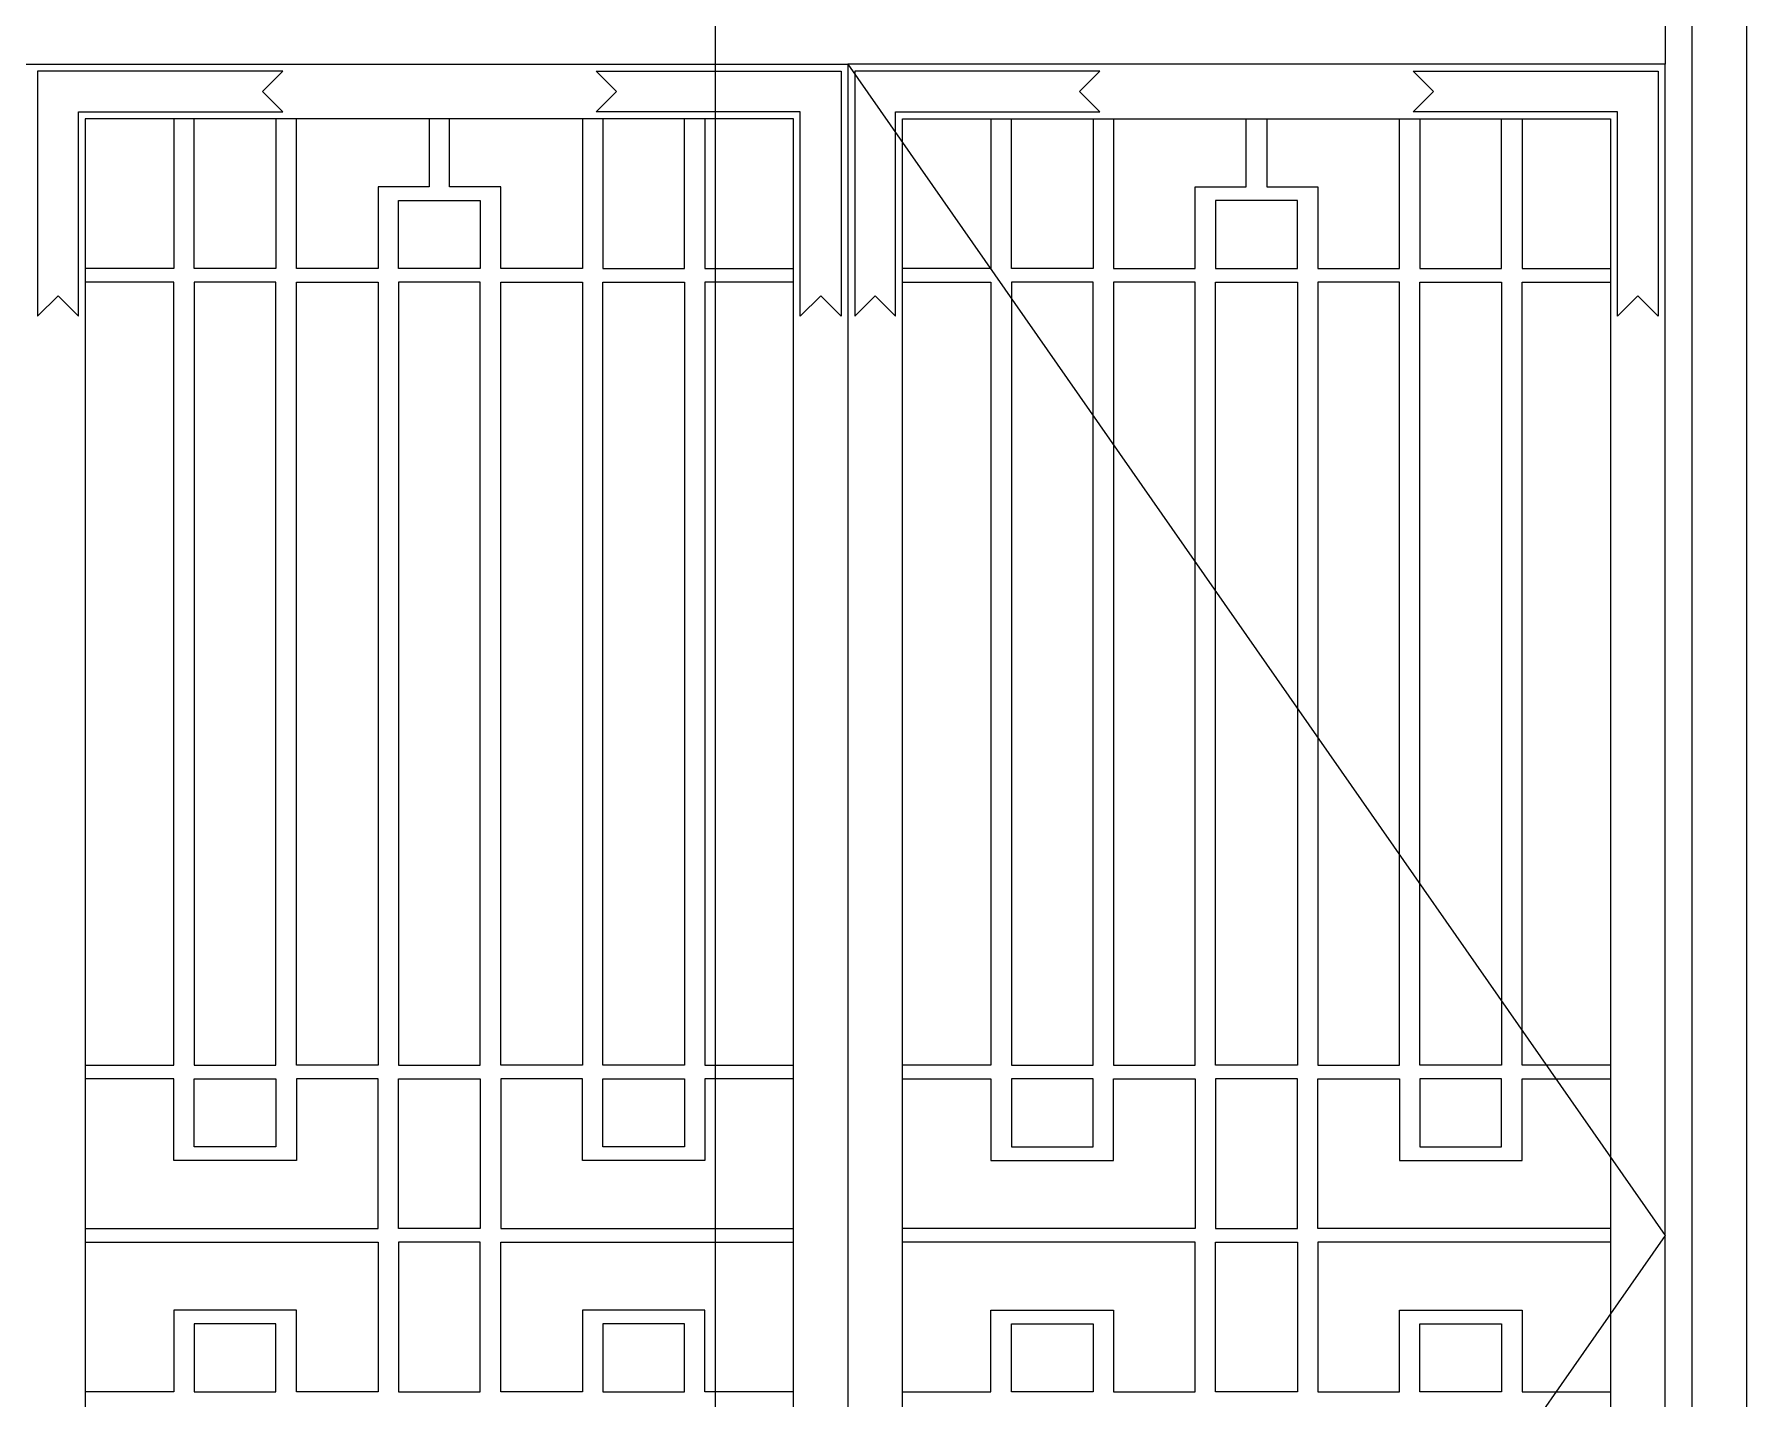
# Model space of a CAD drawing. Header units: metres. Extents: x 289 to 5205, y 117 to 7144.
# Drawn here: x 1171 to 2429, y 4263 to 5265 of the extents above; entities that cross this region are included whole.
import ezdxf

# ---------------------------------------------------------------- set-up
doc = ezdxf.new("R2010")
doc.units = ezdxf.units.M
for name, color, linetype in [('3', 3, 'Continuous'), ('4', 4, 'Continuous'), ('7', 7, 'Continuous'), ('DIM', 3, 'Continuous')]:
    doc.layers.add(name, color=color, linetype=linetype)

msp = doc.modelspace()

# ---------------------------------------------------------------- linework, layer by layer
at = {"layer": '3'}
msp.add_line((2388.85, 3502.73), (2388.85, 5942.73), dxfattribs=at)
for points in [[(1203.85, 5057.73), (1203.85, 5207.73), (1353.85, 5207.73), (1338.85, 5222.73), (1353.85, 5237.73), (1173.85, 5237.73), (1173.85, 5057.73), (1188.85, 5072.73), (1203.85, 5057.73)], [(1733.85, 5057.73), (1733.85, 5207.73), (1583.85, 5207.73), (1598.85, 5222.73), (1583.85, 5237.73), (1763.85, 5237.73), (1763.85, 5057.73), (1748.85, 5072.73), (1733.86, 5057.73)], [(1768.85, 5242.73), (2368.85, 4382.73), (1768.85, 3522.73)], [(1803.85, 5057.73), (1803.85, 5207.73), (1953.85, 5207.73), (1938.85, 5222.73), (1953.85, 5237.73), (1773.85, 5237.73), (1773.85, 5057.73), (1788.85, 5072.73), (1803.85, 5057.73)], [(2333.85, 5057.73), (2333.85, 5207.73), (2183.85, 5207.73), (2198.85, 5222.73), (2183.85, 5237.73), (2363.85, 5237.73), (2363.85, 5057.73), (2348.85, 5072.73), (2333.86, 5057.73)], [(1273.85, 5202.73), (1273.85, 5092.73), (1208.85, 5092.73)], [(1348.85, 5202.73), (1348.85, 5092.73), (1288.85, 5092.73), (1288.85, 5202.73)], [(1461.35, 5202.73), (1461.35, 5152.73), (1423.85, 5152.73), (1423.85, 5092.73), (1363.85, 5092.73), (1363.85, 5202.73)], [(1573.85, 5202.73), (1573.85, 5092.73), (1513.85, 5092.73), (1513.85, 5152.73), (1476.35, 5152.73), (1476.35, 5202.73)], [(1588.85, 5202.73), (1588.85, 5092.73), (1648.85, 5092.73), (1648.85, 5202.73)], [(1663.85, 5202.73), (1663.85, 5092.73), (1728.85, 5092.73)], [(1873.85, 5202.73), (1873.85, 5092.73), (1808.85, 5092.73)], [(1948.85, 5202.73), (1948.85, 5092.73), (1888.85, 5092.73), (1888.85, 5202.73)], [(1963.85, 5202.73), (1963.85, 5092.73), (2023.85, 5092.73), (2023.85, 5152.73), (2061.35, 5152.73), (2061.35, 5202.73)], [(2076.35, 5202.73), (2076.35, 5152.73), (2113.85, 5152.73), (2113.85, 5092.73), (2173.85, 5092.73), (2173.85, 5202.73)], [(2188.85, 5202.73), (2188.85, 5092.73), (2248.85, 5092.73), (2248.85, 5202.73)], [(2263.85, 5202.73), (2263.85, 5092.73), (2328.85, 5092.73)], [(1208.85, 4507.73), (1273.85, 4507.73), (1273.85, 5082.73), (1208.85, 5082.73)], [(1728.85, 5082.73), (1663.85, 5082.73), (1663.85, 4507.73), (1728.85, 4507.73)], [(1808.85, 5082.73), (1873.85, 5082.73), (1873.85, 4507.73), (1808.85, 4507.73)], [(2328.85, 4507.73), (2263.85, 4507.73), (2263.85, 5082.73), (2328.85, 5082.73)], [(1208.85, 4387.73), (1423.85, 4387.73), (1423.85, 4497.73), (1363.85, 4497.73), (1363.85, 4437.73), (1273.85, 4437.73), (1273.85, 4497.73), (1208.85, 4497.73)], [(1728.85, 4497.73), (1663.85, 4497.73), (1663.85, 4437.73), (1573.85, 4437.73), (1573.85, 4497.73), (1513.85, 4497.73), (1513.85, 4387.73), (1728.85, 4387.73)], [(1808.85, 4497.73), (1873.85, 4497.73), (1873.85, 4437.73), (1963.85, 4437.73), (1963.85, 4497.73), (2023.85, 4497.73), (2023.85, 4387.73), (1808.85, 4387.73)], [(2328.85, 4387.73), (2113.85, 4387.73), (2113.85, 4497.73), (2173.85, 4497.73), (2173.85, 4437.73), (2263.85, 4437.73), (2263.85, 4497.73), (2328.85, 4497.73)], [(1208.85, 4377.73), (1423.85, 4377.73), (1423.85, 4267.73), (1363.85, 4267.73), (1363.85, 4327.73), (1273.85, 4327.73), (1273.85, 4267.73), (1208.85, 4267.73)], [(1728.85, 4267.73), (1663.85, 4267.73), (1663.85, 4327.73), (1573.85, 4327.73), (1573.85, 4267.73), (1513.85, 4267.73), (1513.85, 4377.73), (1728.85, 4377.73)], [(1808.85, 4267.73), (1873.85, 4267.73), (1873.85, 4327.73), (1963.85, 4327.73), (1963.85, 4267.73), (2023.85, 4267.73), (2023.85, 4377.73), (1808.85, 4377.73)], [(2328.85, 4377.73), (2113.85, 4377.73), (2113.85, 4267.73), (2173.85, 4267.73), (2173.85, 4327.73), (2263.85, 4327.73), (2263.85, 4267.73), (2328.85, 4267.73)]]:
    msp.add_lwpolyline(points, dxfattribs=at)
for points in [[(1498.85, 5092.73), (1438.85, 5092.73), (1438.85, 5142.73), (1498.85, 5142.73)], [(2038.85, 5092.73), (2098.85, 5092.73), (2098.85, 5142.73), (2038.85, 5142.73)], [(1348.85, 4507.73), (1348.85, 5082.73), (1288.85, 5082.73), (1288.85, 4507.73)], [(1423.85, 5082.73), (1423.85, 4507.73), (1363.85, 4507.73), (1363.85, 5082.73)], [(1498.85, 4507.73), (1498.85, 5082.73), (1438.85, 5082.73), (1438.85, 4507.73)], [(1573.85, 5082.73), (1573.85, 4507.73), (1513.85, 4507.73), (1513.85, 5082.73)], [(1648.85, 5082.73), (1648.85, 4507.73), (1588.85, 4507.73), (1588.85, 5082.73)], [(1888.85, 5082.73), (1888.85, 4507.73), (1948.85, 4507.73), (1948.85, 5082.73)], [(1963.85, 5082.73), (1963.85, 4507.73), (2023.85, 4507.73), (2023.85, 5082.73)], [(2038.85, 4507.73), (2038.85, 5082.73), (2098.85, 5082.73), (2098.85, 4507.73)], [(2113.85, 5082.73), (2113.85, 4507.73), (2173.85, 4507.73), (2173.85, 5082.73)], [(2188.85, 4507.73), (2188.85, 5082.73), (2248.85, 5082.73), (2248.85, 4507.73)], [(1288.85, 4447.73), (1288.85, 4497.73), (1348.85, 4497.73), (1348.85, 4447.73)], [(1498.85, 4387.73), (1438.85, 4387.73), (1438.85, 4497.73), (1498.85, 4497.73)], [(1648.85, 4497.73), (1648.85, 4447.73), (1588.85, 4447.73), (1588.85, 4497.73)], [(1888.85, 4497.73), (1888.85, 4447.73), (1948.85, 4447.73), (1948.85, 4497.73)], [(2038.85, 4387.73), (2098.85, 4387.73), (2098.85, 4497.73), (2038.85, 4497.73)], [(2248.85, 4447.73), (2248.85, 4497.73), (2188.85, 4497.73), (2188.85, 4447.73)], [(1498.85, 4377.73), (1438.85, 4377.73), (1438.85, 4267.73), (1498.85, 4267.73)], [(2038.85, 4377.73), (2098.85, 4377.73), (2098.85, 4267.73), (2038.85, 4267.73)], [(1288.85, 4317.73), (1288.85, 4267.73), (1348.85, 4267.73), (1348.85, 4317.73)], [(1648.85, 4267.73), (1648.85, 4317.73), (1588.85, 4317.73), (1588.85, 4267.73)], [(1888.85, 4267.73), (1888.85, 4317.73), (1948.85, 4317.73), (1948.85, 4267.73)], [(2248.85, 4317.73), (2248.85, 4267.73), (2188.85, 4267.73), (2188.85, 4317.73)]]:
    msp.add_lwpolyline(points, close=True, dxfattribs=at)
at = {"layer": '4'}
msp.add_line((2428.85, 3462.73), (2428.85, 5982.73), dxfattribs=at)
for points in [[(568.85, 5922.73), (2368.85, 5922.73), (2368.85, 5242.73)], [(1168.85, 3522.73), (2368.85, 3522.73), (2368.85, 5242.73), (1768.85, 5242.73)]]:
    msp.add_lwpolyline(points, dxfattribs=at)
msp.add_lwpolyline([(1768.85, 3522.73), (568.85, 3522.73), (568.85, 5242.73), (1768.85, 5242.73)], close=True, dxfattribs=at)
at = {"layer": '7'}
for points in [[(1728.85, 5202.73), (1208.85, 5202.73), (1208.85, 3562.73), (1728.85, 3562.73)], [(1808.85, 5202.73), (2328.85, 5202.73), (2328.85, 3562.73), (1808.85, 3562.73)]]:
    msp.add_lwpolyline(points, close=True, dxfattribs=at)
at = {"layer": 'DIM'}
msp.add_line((1671.65, 3373.88), (1671.65, 6191.24), dxfattribs=at)

doc.saveas('drawing.dxf')
